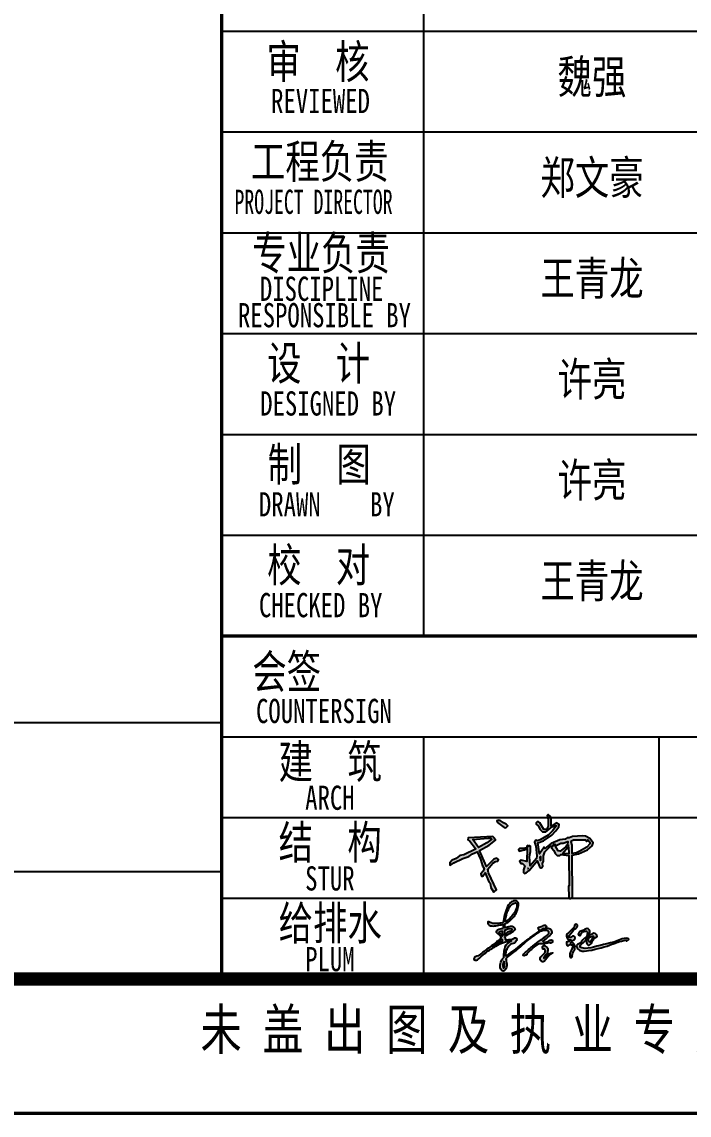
# Model space of a CAD drawing. Extents: x 1738711 to 2346805, y 1189731 to 2516152.
# Drawn here: x 2019490 to 2021971, y 1283464 to 1287529 of the extents above; entities that cross this region are included whole.
import ezdxf
from ezdxf.enums import TextEntityAlignment as Align

# ---------------------------------------------------------------- set-up
doc = ezdxf.new("R2010")
doc.units = 0
doc.header["$LTSCALE"] = 1000
doc.header["$MEASUREMENT"] = 0
for name, color, linetype in [('DOTE', 1, 'Continuous'), ('TK', 4, 'Continuous'), ('看线', 8, 'Continuous'), ('签名', 2, 'Continuous')]:
    doc.layers.add(name, color=color, linetype=linetype)
doc.styles.add('宋体', font='SIMSUN.TTF', dxfattribs={"width": 0.75})

# ---------------------------------------------------------------- blocks, each defined once
blk = doc.blocks.new('hjashrtahreahe')
at = {"layer": 'TK', "color": 7}
for p, q in [((78100, 9550), (78100, 3550)), ((76600, 8050), (83100, 8050)), ((76600, 7300), (83100, 7300)), ((76600, 6550), (83100, 6550)), ((76600, 5800), (83100, 5800)), ((76600, 5050), (83100, 5050)), ((76600, 4300), (83100, 4300)), ((76600, 2800), (83100, 2800)), ((78100.3, 2800), (78100.3, 1000)), ((79850, 2800), (79850, 1000)), ((76600, 2200), (83100, 2200)), ((76600, 1600), (83100, 1600)), ((76600, 1000), (83100, 1000))]:
    blk.add_line(p, q, dxfattribs=at)
at = {"layer": 'TK', "color": 7, "const_width": 25}
for points in [[(0, 59400), (84100, 59400), (84100, 0), (0, 0)], [(76600, 3550), (83100, 3550), (83100, 1000), (76600, 1000)]]:
    blk.add_lwpolyline(points, close=True, dxfattribs=at)
at = {"layer": 'TK', "color": 3, "const_width": 100}
blk.add_lwpolyline([(2500, 1000), (2500, 58400), (83100, 58400), (83100, 1000)], close=True, dxfattribs=at)
at = {"layer": 'TK', "color": 7, "const_width": 25}
for points in [[(76600, 58400), (76600, 1000)], [(76600, 3550), (76600, 9550), (83100, 9550), (83100, 3550)], [(83100, 3550), (76600, 3550)], [(76600, 1000), (83100, 1000)]]:
    blk.add_lwpolyline(points, dxfattribs=at)
at = {"style": '宋体', "width": 0.75}
blk.add_text('未 盖 出 图 及 执 业 专 用 章 本 图 无 效', height=300, dxfattribs=at).set_placement((76442, 475.4))
at = {"layer": 'TK', "color": 7, "style": '宋体'}
for s, height, width, p in [('审  核', 250, 0.75, (76932.4, 7697.7)), ('REVIEWED', 180, 0.75, (76967.1, 7440.7)), ('工程负责', 250, 0.75, (76817.7, 6955.6)), ('PROJECT DIRECTOR', 180, 0.6, (76694.8, 6690.7)), ('专业负责', 250, 0.75, (76826.7, 6274.8)), ('DISCIPLINE', 180, 0.75, (76883.8, 6043.6)), ('RESPONSIBLE BY', 180, 0.75, (76721.1, 5847.3)), ('设  计', 250, 0.75, (76936.9, 5455.3)), (' DESIGNED BY', 180, 0.75, (76794.3, 5190.7)), ('制  图', 250, 0.75, (76941.5, 4703.3)), ('DRAWN    BY', 180, 0.75, (76876.5, 4440.7)), ('校  对', 250, 0.75, (76937.5, 3954.5)), ('CHECKED BY', 180, 0.75, (76876.7, 3690.7)), ('会签', 250, 0.75, (76827.4, 3161.2)), ('COUNTERSIGN', 180, 0.75, (76855.1, 2903.6)), ('建  筑', 250, 0.75, (77023, 2491.3)), ('ARCH', 180, 0.75, (77220.5, 2258.2)), ('结  构', 250, 0.75, (77023, 1891.3)), ('STUR', 180, 0.75, (77220.5, 1658.2)), ('给排水', 250, 0.75, (77023, 1291.3)), ('PLUM', 180, 0.75, (77220.5, 1058.2))]:
    blk.add_text(s, height=height, dxfattribs=dict(at, width=width)).set_placement(p)
at = {"layer": 'TK', "style": '宋体', "width": 0.75}
for tag, height, p in [('项目负责人', 350, (6002.9, 57088.7)), ('专业负责人', 350, (6002.9, 56223.7)), ('设计人', 350, (6002.9, 55419.4)), ('版号1', 250, (77303.9, 22193.4)), ('时间1', 250, (82405.3, 22193.4)), ('版号2', 250, (77303.9, 21593.4)), ('时间2', 250, (82405.3, 21593.4)), ('版号3', 250, (77303.9, 20993.4)), ('时间3', 250, (82405.3, 20993.4)), ('建筑会签', 0.0001, (78977.9, 2403.2)), ('电气会签', 0.0001, (82127.9, 2403.2)), ('结构会签', 0.0001, (78977.9, 1803.2)), ('暖通会签', 0.0001, (82127.9, 1803.2)), ('给排水会签', 0.0001, (78977.9, 1249.5)), ('智能化会签', 0.0001, (82127.9, 1249.5))]:
    blk.add_attdef(tag, text='', height=height, dxfattribs=at).set_placement(p, align=Align.CENTER)
for tag, p in [('合作设计单位', (80815.9, 48985.9)), ('版号说明1', (79853.9, 22318.2)), ('版号说明2', (79853.9, 21718.2)), ('版号说明3', (79853.9, 21118.2)), ('浙江绿储科技有限公司', (80545.2, 16035.9)), ('百兆瓦级集中式熔盐储能关键', (80545.2, 14953.2)), ('设备研发及制造基地项目', (80545.2, 14603.3)), ('1#研发楼', (80545.2, 13635.9)), ('图名', (80545.2, 12435.9)), ('工程编号', (78977.9, 11460.9)), ('子项编号', (82127.9, 11460.9)), ('建筑', (78977.9, 10710.9)), ('图号', (82127.9, 10710.9)), ('施工图', (78977.9, 9960.9)), ('2023.03', (82127.9, 9960.9)), ('审定', (79352.9, 8460.9)), ('审核', (79352.9, 7710.9)), ('工程负责', (79352.9, 6960.9)), ('专业负责', (79352.9, 6210.9)), ('设计', (79352.9, 5460.9)), ('制图', (79352.9, 4710.9)), ('校对', (79352.9, 3960.9))]:
    blk.add_attdef(tag, text='', height=250, dxfattribs=at).set_placement(p, align=Align.MIDDLE_CENTER)
blk = doc.blocks.new('A$C2DC0304B')
h = blk.add_hatch(color=256)
h.dxf.hatch_style = 1
h.paths.add_polyline_path([(810, 1056), (834, 1050), (864, 1080), (840, 1104), (798, 1122), (750, 1158), (732, 1158), (726, 1164), (702, 1152), (708, 1128)])
h.paths.add_polyline_path([(588, 792), (678, 864), (678, 876), (660, 888), (666, 894), (648, 912), (642, 918), (276, 900), (270, 870), (300, 852), (384, 744), (384, 732), (210, 648), (150, 636), (96, 594), (36, 570), (0, 528), (0, 498), (12, 492), (60, 528), (192, 594), (282, 624), (336, 660), (408, 690), (456, 582), (486, 486), (510, 444), (498, 402), (462, 366), (474, 330), (492, 330), (528, 378), (582, 246), (600, 228), (612, 162), (648, 96), (660, 96), (696, 126), (576, 378), (564, 432), (642, 522), (678, 546), (714, 552), (726, 576), (702, 600), (654, 582), (546, 474), (444, 714)])
h.paths.add_polyline_path([(426, 756), (342, 876), (564, 894), (588, 894), (612, 894), (624, 882), (552, 828)], flags=16)
h.paths.add_polyline_path([(1440, 1026), (1398, 1026), (1338, 1122), (1320, 1140), (1302, 1140), (1284, 1122), (1284, 1104), (1314, 1080), (1344, 1026), (1380, 990), (1428, 990), (1524, 1062), (1560, 1074), (1566, 1086), (1584, 1086), (1584, 1074), (1530, 1002), (1464, 942), (1344, 870), (1302, 858), (1278, 864), (1260, 834), (1278, 774), (1296, 630), (1290, 594), (1194, 486), (1188, 624), (1200, 696), (1200, 774), (1188, 786), (1176, 774), (1158, 786), (1146, 774), (1158, 756), (1104, 744), (1038, 744), (1020, 726), (1032, 702), (1110, 720), (1152, 744), (1146, 546), (1062, 570), (1038, 552), (1056, 516), (1080, 516), (1116, 486), (1098, 426), (1098, 384), (1110, 372), (1134, 378), (1182, 414), (1302, 558), (1332, 474), (1350, 456), (1362, 456), (1386, 480), (1380, 516), (1392, 552), (1392, 630), (1416, 690), (1500, 774), (1524, 774), (1548, 804), (1560, 804), (1566, 792), (1590, 792), (1650, 822), (1686, 822), (1758, 846), (1752, 798), (1764, 786), (1740, 792), (1728, 768), (1644, 702), (1614, 708), (1572, 774), (1560, 786), (1536, 786), (1512, 750), (1548, 714), (1566, 666), (1596, 636), (1638, 636), (1650, 654), (1770, 636), (1776, 186), (1764, 180), (1770, 18), (1782, 0), (1800, 0), (1824, 24), (1818, 642), (1914, 660), (2046, 720), (2118, 780), (2130, 828), (2082, 888), (2016, 924), (1974, 930), (1824, 918), (1776, 900), (1746, 900), (1716, 882), (1638, 870), (1506, 816), (1416, 744), (1404, 762), (1332, 660), (1308, 828), (1392, 858), (1518, 942), (1578, 1002), (1620, 1062), (1626, 1098), (1584, 1122), (1506, 1074), (1506, 1200), (1500, 1218), (1470, 1242), (1464, 1248), (1446, 1230), (1464, 1176), (1464, 1074)])
h.paths.add_polyline_path([(1812, 858), (1842, 870), (1962, 870), (2016, 870), (2028, 852), (2040, 852), (2052, 870), (2082, 834), (2082, 810), (2040, 762), (1926, 696), (1884, 678), (1818, 666), (1818, 792), (1806, 840)], flags=16)
h.paths.add_polyline_path([(1758, 762), (1764, 768), (1770, 660), (1674, 666)], flags=16)
h.paths.add_polyline_path([(1350, 624), (1350, 564), (1344, 624)], flags=16)
for points in [[(732, 1158), (726, 1164), (702, 1152), (708, 1128), (810, 1056), (834, 1050), (864, 1080), (840, 1104), (798, 1122), (750, 1158), (732, 1158)], [(1470, 1242), (1464, 1248), (1446, 1230), (1464, 1176), (1464, 1074), (1440, 1026), (1398, 1026), (1338, 1122), (1320, 1140), (1302, 1140), (1284, 1122), (1284, 1104), (1314, 1080), (1344, 1026), (1380, 990), (1428, 990), (1524, 1062), (1560, 1074), (1566, 1086), (1584, 1086), (1584, 1074), (1530, 1002), (1464, 942), (1344, 870), (1302, 858), (1278, 864), (1260, 834), (1278, 774), (1296, 630), (1290, 594), (1194, 486), (1188, 624), (1200, 696), (1200, 774), (1188, 786), (1176, 774), (1158, 786), (1146, 774), (1158, 756), (1104, 744), (1038, 744), (1020, 726), (1032, 702), (1110, 720), (1152, 744), (1146, 546), (1062, 570), (1038, 552), (1056, 516), (1080, 516), (1116, 486), (1098, 426), (1098, 384), (1110, 372), (1134, 378), (1182, 414), (1302, 558), (1332, 474), (1350, 456), (1362, 456), (1386, 480), (1380, 516), (1392, 552), (1392, 630), (1416, 690), (1500, 774), (1524, 774), (1548, 804), (1560, 804), (1566, 792), (1590, 792), (1650, 822), (1686, 822), (1758, 846), (1752, 798), (1764, 786), (1740, 792), (1728, 768), (1644, 702), (1614, 708), (1572, 774), (1560, 786), (1536, 786), (1512, 750), (1548, 714), (1566, 666), (1596, 636), (1638, 636), (1650, 654), (1770, 636), (1776, 186), (1764, 180), (1770, 18), (1782, 0), (1800, 0), (1824, 24), (1818, 642), (1914, 660), (2046, 720), (2118, 780), (2130, 828), (2082, 888), (2016, 924), (1974, 930), (1824, 918), (1776, 900), (1746, 900), (1716, 882), (1638, 870), (1506, 816), (1416, 744), (1404, 762), (1332, 660), (1308, 828), (1392, 858), (1518, 942), (1578, 1002), (1620, 1062), (1626, 1098), (1584, 1122), (1506, 1074), (1506, 1200), (1500, 1218), (1470, 1242)], [(648, 912), (642, 918), (276, 900), (270, 870), (300, 852), (384, 744), (384, 732), (210, 648), (150, 636), (96, 594), (36, 570), (0, 528), (0, 498), (12, 492), (60, 528), (192, 594), (282, 624), (336, 660), (408, 690), (456, 582), (486, 486), (510, 444), (498, 402), (462, 366), (474, 330), (492, 330), (528, 378), (582, 246), (600, 228), (612, 162), (648, 96), (660, 96), (696, 126), (576, 378), (564, 432), (642, 522), (678, 546), (714, 552), (726, 576), (702, 600), (654, 582), (546, 474), (444, 714), (588, 792), (678, 864), (678, 876), (660, 888), (666, 894), (648, 912)], [(564, 894), (588, 894), (612, 894), (624, 882), (552, 828), (426, 756), (342, 876), (564, 894)], [(1842, 870), (1962, 870), (2016, 870), (2028, 852), (2040, 852), (2052, 870), (2082, 834), (2082, 810), (2040, 762), (1926, 696), (1884, 678), (1818, 666), (1818, 792), (1806, 840), (1812, 858), (1842, 870)], [(1758, 762), (1764, 768), (1770, 660), (1674, 666), (1758, 762)], [(1344, 624), (1350, 624), (1350, 564), (1344, 624)], [(1158, 444), (1164, 444), (1158, 444)]]:
    blk.add_lwpolyline(points)
blk = doc.blocks.new('A$C84f4ebc7')
h = blk.add_hatch(color=256)
edge = h.paths.add_edge_path()
edge.add_spline(control_points=[(-589, 266), (-565, 275), (-494, 320), (-408, 410), (-382, 516), (-368, 588), (-407, 626), (-463, 622), (-528, 575), (-572, 473), (-601, 375), (-607, 310), (-608, 290)], knot_values=[786.919005, 786.919005, 786.919005, 786.919005, 979.157946, 1406.415177, 1672.273327, 1803.278062, 1920.457234, 2019.44799, 2196.472364, 2495.181395, 2826.405397, 2971.464442, 2971.464442, 2971.464442, 2971.464442], degree=3, periodic=0)
edge.add_spline(control_points=[(-608, 290), (-631, 284), (-696, 276), (-780, 270), (-829, 299), (-843, 307)], knot_values=[0, 0, 0, 0, 177.250449, 483.950603, 600.600614, 600.600614, 600.600614, 600.600614], degree=3, periodic=0)
edge.add_spline(control_points=[(-843, 307), (-848, 297), (-860, 274), (-817, 231), (-744, 230), (-676, 247), (-629, 253), (-613, 257), (-610, 258)], knot_values=[0, 0, 0, 0, 82.072618, 175.53137, 378.046403, 608.801019, 706.246591, 729.315023, 729.315023, 729.315023, 729.315023], degree=3, periodic=0)
edge.add_spline(control_points=[(-610, 258), (-612, 237), (-613, 217), (-615, 199)], knot_values=[3050.112921, 3050.112921, 3050.112921, 3050.112921, 3203.339792, 3203.339792, 3203.339792, 3203.339792], degree=3, periodic=0)
edge.add_spline(control_points=[(-615, 199), (-623, 197), (-657, 188), (-708, 181), (-720, 126), (-671, 99), (-653, 71), (-641, 46)], knot_values=[3405.201699, 3405.201699, 3405.201699, 3405.201699, 3465.48041, 3664.726139, 3725.216396, 3830.763263, 4017.843635, 4017.843635, 4017.843635, 4017.843635], degree=3, periodic=0)
edge.add_spline(control_points=[(-641, 46), (-646, 41), (-673, 21), (-721, -20), (-797, -80), (-909, -155), (-984, -230), (-1056, -247), (-1061, -260), (-1073, -278), (-1049, -301), (-1011, -294), (-959, -247), (-872, -164), (-723, -82), (-648, -23), (-456, 9), (-526, -19), (-588, -67), (-605, -170), (-609, -236), (-607, -261)], knot_values=[4782.332012, 4782.332012, 4782.332012, 4782.332012, 4837.861849, 5033.500104, 5255.823022, 5570.231674, 6030.925097, 6062.472941, 6072.160433, 6133.802136, 6201.24084, 6258.870727, 6408.57733, 6711.10001, 7188.085895, 7543.637499, 7807.965831, 7830.501729, 8061.087581, 8378.742763, 8561.548842, 8561.548842, 8561.548842, 8561.548842], degree=3, periodic=0)
edge.add_spline(control_points=[(-607, -261), (-617, -270), (-644, -301), (-664, -370), (-659, -444), (-596, -481), (-546, -396), (-560, -330), (-569, -287), (-571, -275)], knot_values=[7640.15419, 7640.15419, 7640.15419, 7640.15419, 7745.15052, 7956.02314, 8163.074308, 8238.892088, 8434.130031, 8674.094139, 8767.313892, 8767.313892, 8767.313892, 8767.313892], degree=3, periodic=0)
edge.add_spline(control_points=[(-571, -275), (-565, -269), (-560, -264), (-554, -258)], knot_values=[9377.832769, 9377.832769, 9377.832769, 9377.832769, 9432.672389, 9432.672389, 9432.672389, 9432.672389], degree=3, periodic=0)
edge.add_spline(control_points=[(-554, -258), (-550, -254), (-545, -249), (-541, -245), (-540, -245)], knot_values=[9432.672389, 9432.672389, 9432.672389, 9432.672389, 9475.49576, 9478.191793, 9478.191793, 9478.191793, 9478.191793], degree=3, periodic=0)
edge.add_spline(control_points=[(-540, -245), (-534, -239), (-527, -233), (-520, -228)], knot_values=[9478.191793, 9478.191793, 9478.191793, 9478.191793, 9541.338307, 9541.338307, 9541.338307, 9541.338307], degree=3, periodic=0)
edge.add_spline(control_points=[(-520, -228), (-513, -223), (-507, -217), (-500, -212)], knot_values=[9541.338307, 9541.338307, 9541.338307, 9541.338307, 9602.988966, 9602.988966, 9602.988966, 9602.988966], degree=3, periodic=0)
edge.add_spline(control_points=[(-500, -212), (-484, -201), (-469, -190), (-454, -180)], knot_values=[9602.988966, 9602.988966, 9602.988966, 9602.988966, 9746.452451, 9746.452451, 9746.452451, 9746.452451], degree=3, periodic=0)
edge.add_spline(control_points=[(-454, -180), (-451, -178), (-442, -171), (-433, -164), (-426, -159)], knot_values=[9746.452451, 9746.452451, 9746.452451, 9746.452451, 9772.895913, 9841.922921, 9841.922921, 9841.922921, 9841.922921], degree=3, periodic=0)
edge.add_spline(control_points=[(-426, -159), (-411, -147), (-396, -134), (-381, -121)], knot_values=[9841.922921, 9841.922921, 9841.922921, 9841.922921, 10014.253525, 10014.253525, 10014.253525, 10014.253525], degree=3, periodic=0)
edge.add_spline(control_points=[(-381, -121), (-337, -82), (-262, -8), (-86, 119), (-38, 154)], knot_values=[10014.253525, 10014.253525, 10014.253525, 10014.253525, 10531.682016, 10899.981861, 10899.981861, 10899.981861, 10899.981861], degree=3, periodic=0)
edge.add_spline(control_points=[(-38, 155), (-41, 155), (-43, 156), (-46, 157)], knot_values=[371.472823, 371.472823, 371.472823, 371.472823, 394.85896, 394.85896, 394.85896, 394.85896], degree=3, periodic=0)
edge.add_spline(control_points=[(-46, 157), (-112, 112), (-203, 50), (-287, -18), (-309, -36)], knot_values=[9692.060479, 9692.060479, 9692.060479, 9692.060479, 10293.31654, 10511.753175, 10511.753175, 10511.753175, 10511.753175], degree=3, periodic=0)
edge.add_spline(control_points=[(-309, -36), (-381, -94), (-464, -165), (-561, -226), (-576, -236)], knot_values=[8865.512832, 8865.512832, 8865.512832, 8865.512832, 9564.391645, 9692.060479, 9692.060479, 9692.060479, 9692.060479], degree=3, periodic=0)
edge.add_spline(control_points=[(-576, -236), (-576, -232), (-578, -205), (-575, -153), (-535, -95), (-495, -36), (-435, -43), (-417, -8), (-396, 19), (-413, 52), (-438, 51), (-473, 20), (-527, 25), (-573, 16), (-584, 14)], knot_values=[6201.44798, 6201.44798, 6201.44798, 6201.44798, 6235.802037, 6402.916564, 6575.02757, 6768.50874, 6879.321478, 6956.583538, 7044.229196, 7124.257568, 7166.242461, 7215.733552, 7462.139541, 7543.670245, 7543.670245, 7543.670245, 7543.670245], degree=3, periodic=0)
edge.add_spline(control_points=[(-584, 14), (-579, 22), (-576, 37), (-590, 52), (-594, 61), (-594, 66)], knot_values=[3049.494081, 3049.494081, 3049.494081, 3049.494081, 3112.542078, 3153.934767, 3191.069993, 3191.069993, 3191.069993, 3191.069993], degree=3, periodic=0)
edge.add_spline(control_points=[(-594, 66), (-587, 71), (-549, 96), (-484, 127), (-415, 183), (-465, 244), (-534, 225), (-578, 210), (-593, 205)], knot_values=[4075.415199, 4075.415199, 4075.415199, 4075.415199, 4166.21317, 4488.863601, 4612.783833, 4712.828537, 4951.818616, 5075.72798, 5075.72798, 5075.72798, 5075.72798], degree=3, periodic=0)
edge.add_spline(control_points=[(-593, 205), (-593, 218), (-592, 237), (-590, 258), (-589, 266)], knot_values=[2552.107664, 2552.107664, 2552.107664, 2552.107664, 2644.474973, 2704.716365, 2704.716365, 2704.716365, 2704.716365], degree=3, periodic=0)
edge = h.paths.add_edge_path(flags=16)
edge.add_spline(control_points=[(-584, 299), (-530, 322), (-462, 403), (-400, 502), (-400, 559), (-410, 593), (-450, 585), (-504, 555), (-551, 456), (-571, 366), (-582, 311), (-584, 299)], knot_values=[665.869229, 665.869229, 665.869229, 665.869229, 1124.064415, 1400.98361, 1512.883051, 1559.603373, 1629.308716, 1756.233307, 2046.259337, 2380.993011, 2467.429239, 2467.429239, 2467.429239, 2467.429239], degree=3, periodic=0)
edge = h.paths.add_edge_path(flags=16)
edge.add_spline(control_points=[(-594, 164), (-583, 169), (-549, 187), (-511, 198), (-475, 188), (-479, 154), (-546, 146), (-577, 107), (-596, 86)], knot_values=[3933.14022, 3933.14022, 3933.14022, 3933.14022, 4024.493609, 4206.125108, 4236.17444, 4260.581011, 4418.818915, 4635.080227, 4635.080227, 4635.080227, 4635.080227], degree=3, periodic=0)
edge.add_spline(control_points=[(-596, 86), (-596, 91), (-594, 118), (-594, 143), (-594, 164)], knot_values=[2810.35625, 2810.35625, 2810.35625, 2810.35625, 2845.519928, 2999.064637, 2999.064637, 2999.064637, 2999.064637], degree=3, periodic=0)
edge = h.paths.add_edge_path(flags=16)
edge.add_spline(control_points=[(-622, 152), (-624, 134), (-624, 110), (-620, 76), (-648, 87), (-647, 114), (-686, 131), (-658, 148), (-639, 148), (-626, 151), (-622, 152)], knot_values=[3333.704072, 3333.704072, 3333.704072, 3333.704072, 3481.987061, 3506.095702, 3525.06492, 3654.274962, 3702.758932, 3751.398791, 3822.335443, 3857.718427, 3857.718427, 3857.718427, 3857.718427], degree=3, periodic=0)
edge = h.paths.add_edge_path(flags=16)
edge.add_spline(control_points=[(-635, 34), (-635, 34), (-630, 23), (-624, 10), (-618, 3)], knot_values=[3301.277393, 3301.277393, 3301.277393, 3301.277393, 3304.708467, 3376.261876, 3376.261876, 3376.261876, 3376.261876], degree=3, periodic=0)
edge.add_spline(control_points=[(-618, 3), (-645, -7), (-695, -32), (-735, -59), (-789, -90), (-707, -29), (-665, 9), (-635, 34)], knot_values=[5233.023492, 5233.023492, 5233.023492, 5233.023492, 5445.135241, 5648.481403, 5696.023648, 5766.748823, 6115.52714, 6115.52714, 6115.52714, 6115.52714], degree=3, periodic=0)
edge = h.paths.add_edge_path(flags=16)
edge.add_spline(control_points=[(-599, -314), (-597, -327), (-591, -358), (-587, -391), (-610, -429), (-620, -384), (-618, -352), (-605, -325), (-599, -314)], knot_values=[8696.847936, 8696.847936, 8696.847936, 8696.847936, 8789.374823, 8935.479197, 8974.983536, 9021.614012, 9167.099774, 9259.741074, 9259.741074, 9259.741074, 9259.741074], degree=3, periodic=0)
h = blk.add_hatch(color=256)
edge = h.paths.add_edge_path()
edge.add_spline(control_points=[(-38, 154), (-23, 151), (19, 164), (62, 166), (95, 147), (98, 113), (42, 70), (-39, 8), (-163, -77), (-242, -155), (-297, -200), (-303, -215), (-298, -247), (-222, -196), (-247, -204), (-199, -144), (-164, -129), (-93, -54), (-33, -41), (30, -48), (57, -34), (132, -26), (109, -36), (144, -31), (156, -15), (149, 21), (111, 14), (75, -9), (11, -32), (-3, 4), (25, 10), (58, 35), (94, 76), (143, 114), (141, 174), (85, 206), (55, 191), (30, 194), (51, 201), (63, 214), (51, 246), (29, 247), (20, 245), (16, 244)], knot_values=[395.78511, 395.78511, 395.78511, 395.78511, 519.249109, 668.224463, 734.785619, 773.355539, 900.19215, 1205.914102, 1574.65073, 2010.311075, 2045.622928, 2105.123393, 2117.654699, 2272.049278, 2274.668125, 2296.903685, 2584.312931, 2893.010321, 2908.125416, 3049.697602, 3312.113815, 3346.770575, 3367.587749, 3414.155304, 3472.670885, 3538.444144, 3621.235107, 3691.828265, 3909.701093, 3912.326222, 3975.263477, 4041.552122, 4265.921582, 4363.763646, 4493.521258, 4640.228503, 4756.847536, 4764.605418, 4787.623148, 4844.84748, 4924.607641, 4969.12403, 4997.59444, 4997.59444, 4997.59444, 4997.59444], degree=3, periodic=0)
edge.add_spline(control_points=[(16, 244), (12, 242), (-11, 231), (-36, 219), (-73, 210), (-65, 181), (-55, 163), (-46, 157)], knot_values=[0, 0, 0, 0, 34.660059, 190.152332, 227.211896, 279.3826, 371.472823, 371.472823, 371.472823, 371.472823], degree=3, periodic=0)
edge.add_spline(control_points=[(-46, 157), (-44, 158), (-43, 160), (-41, 161)], knot_values=[10511.753175, 10511.753175, 10511.753175, 10511.753175, 10525.72305, 10525.72305, 10525.72305, 10525.72305], degree=3, periodic=0)
edge.add_spline(control_points=[(-41, 161), (-22, 172), (41, 212), (6, 186), (-38, 154)], knot_values=[10899.981861, 10899.981861, 10899.981861, 10899.981861, 11040.83829, 11367.769082, 11367.769082, 11367.769082, 11367.769082], degree=3, periodic=0)
edge = h.paths.add_edge_path()
edge.add_spline(control_points=[(585, 78), (570, 85), (536, 100), (579, 159), (634, 161), (685, 210), (744, 158), (716, 114), (719, 61), (699, 15), (734, -35), (759, 29), (801, 85), (683, 44), (650, -12), (581, -62), (578, -100), (665, -128), (862, -68), (1107, -28), (1283, 56), (1349, 25), (1284, -13), (1309, 20), (1160, -12), (1052, -67), (796, -138), (596, -167), (534, -118), (514, -57), (583, -45), (611, 21), (686, 65), (742, 97), (794, 126), (827, 106), (854, 62), (779, 49), (777, -17), (707, -85), (656, 8), (686, 67), (697, 159), (626, 152), (584, 118), (585, 86), (585, 78)], knot_values=[0, 0, 0, 0, 107.227678, 227.914602, 388.78747, 533.145486, 679.32387, 783.467538, 881.396027, 1078.580173, 1109.310231, 1293.040348, 1385.374358, 1500.877958, 1889.637108, 2041.382302, 2074.407589, 2149.248581, 2602.47016, 3685.388403, 3984.174435, 4015.749449, 4133.202122, 4148.413338, 4259.426501, 4738.52988, 5677.542519, 5996.999063, 6156.953807, 6266.991411, 6360.33986, 6577.255796, 6768.432628, 6994.698179, 7081.926294, 7176.224371, 7265.805056, 7371.430776, 7576.402503, 7752.544283, 7870.638687, 8195.958783, 8302.47925, 8423.649642, 8599.381856, 8657.799881, 8657.799881, 8657.799881, 8657.799881], degree=3, periodic=0)
edge = h.paths.add_edge_path()
edge.add_spline(control_points=[(487, 247), (496, 253), (511, 265), (542, 248), (538, 210), (473, 174), (439, 114), (396, 73), (400, 51), (416, 54), (438, 50), (452, 77), (478, 77), (499, 65), (507, 30), (476, 15), (459, 0), (414, -42), (446, -22), (478, -31), (501, -75), (500, -136), (471, -162), (446, -252), (458, -226), (458, -255), (420, -266), (412, -174), (449, -140), (473, -61), (438, -58), (412, -52), (378, -92), (366, -45), (367, -11), (403, -13), (455, 29), (391, 11), (372, 52), (362, 99), (417, 139), (443, 180), (507, 229), (490, 245), (487, 247)], knot_values=[0, 0, 0, 0, 72.31261, 138.207067, 207.453865, 312.927023, 658.000211, 719.172439, 756.990043, 771.692285, 832.925797, 913.57395, 953.535225, 1010.067139, 1094.905054, 1150.326991, 1233.926128, 1334.886121, 1369.421703, 1441.598464, 1569.71004, 1708.939702, 1841.248958, 1983.301744, 1987.99299, 2025.746488, 2083.395698, 2230.682102, 2480.007032, 2599.72594, 2638.451448, 2714.063051, 2800.531432, 2903.552068, 2952.202467, 3027.919199, 3141.705393, 3223.617921, 3334.244362, 3437.360731, 3556.231054, 3770.645102, 3917.898219, 3938.661311, 3938.661311, 3938.661311, 3938.661311], degree=3, periodic=0)
h = blk.add_hatch(color=256)
edge = h.paths.add_edge_path()
edge.add_spline(control_points=[(585, 78), (570, 85), (536, 100), (579, 159), (634, 161), (685, 210), (744, 158), (716, 114), (719, 61), (699, 15), (734, -35), (759, 29), (801, 85), (683, 44), (650, -12), (581, -62), (578, -100), (665, -128), (862, -68), (1107, -28), (1283, 56), (1349, 25), (1284, -13), (1309, 20), (1160, -12), (1052, -67), (796, -138), (596, -167), (534, -118), (514, -57), (583, -45), (611, 21), (686, 65), (742, 97), (794, 126), (827, 106), (854, 62), (779, 49), (777, -17), (707, -85), (656, 8), (686, 67), (697, 159), (626, 152), (584, 118), (585, 86), (585, 78)], knot_values=[0, 0, 0, 0, 107.227678, 227.914602, 388.78747, 533.145486, 679.32387, 783.467538, 881.396027, 1078.580173, 1109.310231, 1293.040348, 1385.374358, 1500.877958, 1889.637108, 2041.382302, 2074.407589, 2149.248581, 2602.47016, 3685.388403, 3984.174435, 4015.749449, 4133.202122, 4148.413338, 4259.426501, 4738.52988, 5677.542519, 5996.999063, 6156.953807, 6266.991411, 6360.33986, 6577.255796, 6768.432628, 6994.698179, 7081.926294, 7176.224371, 7265.805056, 7371.430776, 7576.402503, 7752.544283, 7870.638687, 8195.958783, 8302.47925, 8423.649642, 8599.381856, 8657.799881, 8657.799881, 8657.799881, 8657.799881], degree=3, periodic=0)
blk.add_hatch(color=256).paths.add_polyline_path([(707, 88), (722, 79), (710, 42), (675, 16), (671, 19), (674, 56), (684, 66), (697, 82)])
h = blk.add_hatch(color=256)
edge = h.paths.add_edge_path()
edge.add_spline(control_points=[(9, -75), (4, -79), (-10, -89), (-4, -107), (6, -133), (13, -119), (29, -122), (46, -145), (34, -186), (-5, -218), (-40, -252), (-41, -295), (-23, -317), (5, -327), (39, -302), (78, -244), (102, -212), (157, -184), (144, -185), (138, -188), (129, -185), (115, -188), (84, -203), (54, -238), (35, -259), (16, -267), (22, -247), (36, -229), (66, -196), (78, -158), (82, -114), (55, -90), (31, -66), (15, -73), (9, -75)], knot_values=[0, 0, 0, 0, 43.618138, 115.519881, 153.707258, 169.652144, 205.431938, 252.39621, 368.514153, 472.488054, 639.049066, 706.552853, 771.699877, 842.138734, 905.073023, 1068.852277, 1335.345506, 1353.115152, 1367.114259, 1403.727731, 1410.506281, 1438.504244, 1506.38891, 1669.128124, 1752.717337, 1765.140312, 1774.486072, 1868.093082, 1969.524461, 2087.250229, 2174.667659, 2269.989407, 2349.519797, 2393.586882, 2393.586882, 2393.586882, 2393.586882], degree=3, periodic=0)
blk.add_lwpolyline([(707, 88), (722, 79), (710, 42), (675, 16), (671, 19), (674, 56), (684, 66), (697, 82)], close=True)
for points, knots in [([(-589, 266), (-565, 275), (-494, 320), (-408, 410), (-382, 516), (-368, 588), (-407, 626), (-463, 622), (-528, 575), (-572, 473), (-601, 375), (-607, 310), (-608, 290)], [786.919005, 786.919005, 786.919005, 786.919005, 979.157946, 1406.415177, 1672.273327, 1803.278062, 1920.457234, 2019.44799, 2196.472364, 2495.181395, 2826.405397, 2971.464442, 2971.464442, 2971.464442, 2971.464442]), ([(-584, 299), (-530, 322), (-462, 403), (-400, 502), (-400, 559), (-410, 593), (-450, 585), (-504, 555), (-551, 456), (-571, 366), (-582, 311), (-584, 299)], [665.869229, 665.869229, 665.869229, 665.869229, 1124.064415, 1400.98361, 1512.883051, 1559.603373, 1629.308716, 1756.233307, 2046.259337, 2380.993011, 2467.429239, 2467.429239, 2467.429239, 2467.429239]), ([(-843, 307), (-848, 297), (-860, 274), (-817, 231), (-744, 230), (-676, 247), (-629, 253), (-613, 257), (-610, 258)], [0, 0, 0, 0, 82.072618, 175.53137, 378.046403, 608.801019, 706.246591, 729.315023, 729.315023, 729.315023, 729.315023]), ([(-843, 307), (-829, 299), (-780, 270), (-696, 276), (-631, 284), (-608, 290)], [0, 0, 0, 0, 116.650012, 423.350166, 600.600614, 600.600614, 600.600614, 600.600614]), ([(-641, 46), (-653, 71), (-671, 99), (-720, 126), (-708, 181), (-657, 188), (-623, 197), (-615, 199)], [3405.201699, 3405.201699, 3405.201699, 3405.201699, 3592.282072, 3697.828938, 3758.319195, 3957.564925, 4017.843635, 4017.843635, 4017.843635, 4017.843635]), ([(-594, 164), (-583, 169), (-549, 187), (-511, 198), (-475, 188), (-479, 154), (-546, 146), (-577, 107), (-596, 86)], [3933.14022, 3933.14022, 3933.14022, 3933.14022, 4024.493609, 4206.125108, 4236.17444, 4260.581011, 4418.818915, 4635.080227, 4635.080227, 4635.080227, 4635.080227]), ([(-593, 205), (-578, 210), (-534, 225), (-465, 244), (-415, 183), (-484, 127), (-549, 96), (-587, 71), (-594, 66)], [4075.415199, 4075.415199, 4075.415199, 4075.415199, 4199.324563, 4438.314642, 4538.359347, 4662.279579, 4984.930009, 5075.72798, 5075.72798, 5075.72798, 5075.72798]), ([(-589, 266), (-590, 258), (-592, 237), (-593, 218), (-593, 205)], [2552.107664, 2552.107664, 2552.107664, 2552.107664, 2612.349057, 2704.716365, 2704.716365, 2704.716365, 2704.716365]), ([(-571, -275), (-561, -265), (-521, -225), (-387, -140), (-292, -20), (90, 243), (-22, 172), (-41, 161)], [9377.832769, 9377.832769, 9377.832769, 9377.832769, 9475.49576, 9772.895913, 10531.682016, 11226.912653, 11367.769082, 11367.769082, 11367.769082, 11367.769082]), ([(16, 244), (12, 242), (-11, 231), (-36, 219), (-73, 210), (-65, 181), (-45, 144), (15, 164), (62, 166), (95, 147), (98, 113), (42, 70), (-39, 8), (-163, -77), (-242, -155), (-297, -200), (-303, -215), (-298, -247), (-222, -196), (-247, -204), (-199, -144), (-164, -129), (-93, -54), (-33, -41), (30, -48), (57, -34), (132, -26), (109, -36), (144, -31), (156, -15), (149, 21), (111, 14), (75, -9), (11, -32), (-3, 4), (25, 10), (58, 35), (94, 76), (143, 114), (141, 174), (85, 206), (55, 191), (30, 194), (51, 201), (63, 214), (51, 246), (29, 247), (20, 245), (16, 244)], [0, 0, 0, 0, 13.864024, 76.060933, 90.884758, 111.75304, 148.589129, 207.699643, 267.289785, 293.914248, 309.342216, 360.07686, 482.365641, 629.860292, 804.12443, 818.249171, 842.049357, 847.061879, 908.819711, 909.86725, 918.761474, 1033.725173, 1157.204128, 1163.250166, 1219.879041, 1324.845526, 1338.70823, 1347.035099, 1365.662122, 1389.068354, 1415.377658, 1448.494043, 1476.731306, 1563.880437, 1564.930489, 1590.105391, 1616.620849, 1706.368633, 1745.505458, 1797.408503, 1856.091401, 1902.739014, 1905.842167, 1915.049259, 1937.938992, 1969.843056, 1987.649612, 1999.037776, 1999.037776, 1999.037776, 1999.037776]), ([(487, 247), (496, 253), (511, 265), (542, 248), (538, 210), (473, 174), (439, 114), (396, 73), (400, 51), (416, 54), (438, 50), (452, 77), (478, 77), (499, 65), (507, 30), (476, 15), (459, 0), (414, -42), (446, -22), (478, -31), (501, -75), (500, -136), (471, -162), (446, -252), (458, -226), (458, -255), (420, -266), (412, -174), (449, -140), (473, -61), (438, -58), (412, -52), (378, -92), (366, -45), (367, -11), (403, -13), (455, 29), (391, 11), (372, 52), (362, 99), (417, 139), (443, 180), (507, 229), (490, 245), (487, 247)], [0, 0, 0, 0, 28.925044, 55.282827, 82.981546, 125.170809, 263.200084, 287.668975, 302.796017, 308.676914, 333.170319, 365.42958, 381.41409, 404.026856, 437.962022, 460.130796, 493.570451, 533.954448, 547.768681, 576.639386, 627.884016, 683.575881, 736.499583, 793.320698, 795.197196, 810.298595, 833.358279, 892.272841, 992.002813, 1039.890376, 1055.380579, 1085.625221, 1120.212573, 1161.420827, 1180.880987, 1211.167679, 1256.682157, 1289.447168, 1333.697745, 1374.944292, 1422.492422, 1508.258041, 1567.159288, 1575.464524, 1575.464524, 1575.464524, 1575.464524]), ([(585, 78), (570, 85), (536, 100), (579, 159), (634, 161), (685, 210), (744, 158), (716, 114), (719, 61), (699, 15), (734, -35), (759, 29), (801, 85), (683, 44), (650, -12), (581, -62), (578, -100), (665, -128), (862, -68), (1107, -28), (1283, 56), (1349, 25), (1284, -13), (1309, 20), (1160, -12), (1052, -67), (796, -138), (596, -167), (534, -118), (514, -57), (583, -45), (611, 21), (686, 65), (742, 97), (794, 126), (827, 106), (854, 62), (779, 49), (777, -17), (707, -85), (656, 8), (686, 67), (697, 159), (626, 152), (584, 118), (585, 86), (585, 78)], [0, 0, 0, 0, 42.891071, 91.165841, 155.514988, 213.258194, 271.729548, 313.387015, 352.558411, 431.432069, 443.724092, 517.216139, 554.149743, 600.351183, 755.854843, 816.552921, 829.763035, 859.699432, 1040.988064, 1474.155361, 1593.669774, 1606.29978, 1653.280849, 1659.365335, 1703.7706, 1895.411952, 2271.017008, 2398.799625, 2462.781523, 2506.796564, 2544.135944, 2630.902318, 2707.373051, 2797.879272, 2832.770518, 2870.489749, 2906.322022, 2948.57231, 3030.561001, 3101.017713, 3148.255475, 3278.383513, 3320.9917, 3369.459857, 3439.752742, 3463.119952, 3463.119952, 3463.119952, 3463.119952]), ([(-641, 46), (-646, 41), (-673, 21), (-721, -20), (-797, -80), (-909, -155), (-984, -230), (-1056, -247), (-1061, -260), (-1073, -278), (-1049, -301), (-1011, -294), (-959, -247), (-872, -164), (-723, -82), (-648, -23), (-456, 9), (-526, -19), (-588, -67), (-605, -170), (-609, -236), (-607, -261)], [4782.332012, 4782.332012, 4782.332012, 4782.332012, 4837.861849, 5033.500104, 5255.823022, 5570.231674, 6030.925097, 6062.472941, 6072.160433, 6133.802136, 6201.24084, 6258.870727, 6408.57733, 6711.10001, 7188.085895, 7543.637499, 7807.965831, 7830.501729, 8061.087581, 8378.742763, 8561.548842, 8561.548842, 8561.548842, 8561.548842]), ([(-635, 34), (-665, 9), (-707, -29), (-789, -90), (-735, -59), (-695, -32), (-645, -7), (-618, 3)], [5233.023492, 5233.023492, 5233.023492, 5233.023492, 5581.801809, 5652.526984, 5700.069229, 5903.415391, 6115.52714, 6115.52714, 6115.52714, 6115.52714]), ([(-622, 152), (-624, 134), (-624, 110), (-620, 76), (-648, 87), (-647, 114), (-686, 131), (-658, 148), (-639, 148), (-626, 151), (-622, 152)], [3333.704072, 3333.704072, 3333.704072, 3333.704072, 3481.987061, 3506.095702, 3525.06492, 3654.274962, 3702.758932, 3751.398791, 3822.335443, 3857.718427, 3857.718427, 3857.718427, 3857.718427]), ([(-618, 3), (-624, 10), (-630, 23), (-635, 34), (-635, 34)], [3301.277393, 3301.277393, 3301.277393, 3301.277393, 3372.830802, 3376.261876, 3376.261876, 3376.261876, 3376.261876]), ([(-594, 164), (-594, 143), (-594, 118), (-596, 91), (-596, 86)], [2810.35625, 2810.35625, 2810.35625, 2810.35625, 2963.900958, 2999.064637, 2999.064637, 2999.064637, 2999.064637]), ([(-594, 66), (-594, 61), (-590, 52), (-576, 37), (-579, 22), (-584, 14)], [3049.494081, 3049.494081, 3049.494081, 3049.494081, 3086.629307, 3128.021996, 3191.069993, 3191.069993, 3191.069993, 3191.069993]), ([(-584, 14), (-573, 16), (-527, 25), (-473, 20), (-438, 51), (-413, 52), (-396, 19), (-417, -8), (-435, -43), (-495, -36), (-535, -95), (-575, -153), (-578, -205), (-576, -232), (-576, -236)], [6201.44798, 6201.44798, 6201.44798, 6201.44798, 6282.978684, 6529.384673, 6578.875763, 6620.860657, 6700.889029, 6788.534687, 6865.796747, 6976.609485, 7170.090655, 7342.201661, 7509.316188, 7543.670245, 7543.670245, 7543.670245, 7543.670245]), ([(-576, -236), (-561, -226), (-438, -148), (-279, -2), (-109, 114), (-41, 161)], [8865.512832, 8865.512832, 8865.512832, 8865.512832, 8993.181666, 9910.497114, 10525.72305, 10525.72305, 10525.72305, 10525.72305]), ([(9, -75), (4, -79), (-10, -89), (-4, -107), (6, -133), (13, -119), (29, -122), (46, -145), (34, -186), (-5, -218), (-40, -252), (-41, -295), (-23, -317), (5, -327), (39, -302), (78, -244), (102, -212), (157, -184), (144, -185), (138, -188), (129, -185), (115, -188), (84, -203), (54, -238), (35, -259), (16, -267), (22, -247), (36, -229), (66, -196), (78, -158), (82, -114), (55, -90), (31, -66), (15, -73), (9, -75)], [0, 0, 0, 0, 17.447255, 46.207952, 61.482903, 67.860858, 82.172775, 100.958484, 147.405661, 188.995222, 255.619627, 282.621141, 308.679951, 336.855494, 362.029209, 427.540911, 534.138203, 541.246061, 546.845704, 561.491092, 564.202512, 575.401698, 602.555564, 667.651249, 701.086935, 706.056125, 709.794429, 747.237233, 787.809784, 834.900092, 869.867064, 907.995763, 939.807919, 957.434753, 957.434753, 957.434753, 957.434753]), ([(-571, -275), (-569, -287), (-560, -330), (-546, -396), (-596, -481), (-659, -444), (-664, -370), (-644, -301), (-617, -270), (-607, -261)], [7640.15419, 7640.15419, 7640.15419, 7640.15419, 7733.373944, 7973.338051, 8168.575994, 8244.393775, 8451.444942, 8662.317562, 8767.313892, 8767.313892, 8767.313892, 8767.313892]), ([(-599, -314), (-597, -327), (-591, -358), (-587, -391), (-610, -429), (-620, -384), (-618, -352), (-605, -325), (-599, -314)], [8696.847936, 8696.847936, 8696.847936, 8696.847936, 8789.374823, 8935.479197, 8974.983536, 9021.614012, 9167.099774, 9259.741074, 9259.741074, 9259.741074, 9259.741074])]:
    blk.add_open_spline(points, degree=3, knots=knots)
blk.add_open_spline([(-610, 258), (-612, 237), (-613, 217), (-615, 199)], degree=3)
blk = doc.blocks.new('harehraehr')
at = {"xscale": 0.7200000000000001, "yscale": 0.7200000000000001, "zscale": 0.7200000000000001}
blk.add_blockref('A$C84f4ebc7', (2016397, 1951033), dxfattribs=at)
at = {"layer": '签名', "xscale": 0.7499999190073872, "yscale": 0.7499999190073872, "zscale": 0.7499999190073872}
blk.add_blockref('A$C2DC0304B', (2015360, 1951509), dxfattribs=at)

msp = doc.modelspace()

# ---------------------------------------------------------------- linework, layer by layer
at = {"layer": 'DOTE'}
msp.add_line((2020233.1, 1284922.5), (1983183.1, 1284922.5), dxfattribs=at)
at = {"layer": '看线', "ltscale": 3}
msp.add_line((1983183.1, 1284370.1), (2020233.1, 1284370.1), dxfattribs=at)

# ---------------------------------------------------------------- block references
ref = msp.add_blockref('hjashrtahreahe', (1981933.1, 1283470.1), dxfattribs=dict(xscale=0.5, yscale=0.5, zscale=0.5))
ref.add_attrib('校对', '王青龙', dxfattribs={"layer": 'TK', "height": 125, "style": '宋体', "width": 0.75}).set_placement((2021609.5, 1285450.5), align=Align.MIDDLE_CENTER)
ref.add_attrib('制图', '许亮', dxfattribs={"layer": 'TK', "height": 125, "style": '宋体', "width": 0.75}).set_placement((2021609.5, 1285825.5), align=Align.MIDDLE_CENTER)
ref.add_attrib('设计', '许亮', dxfattribs={"layer": 'TK', "height": 125, "style": '宋体', "width": 0.75}).set_placement((2021609.5, 1286200.5), align=Align.MIDDLE_CENTER)
ref.add_attrib('专业负责', '王青龙', dxfattribs={"layer": 'TK', "height": 125, "style": '宋体', "width": 0.75}).set_placement((2021609.5, 1286575.5), align=Align.MIDDLE_CENTER)
ref.add_attrib('工程负责', '郑文豪', dxfattribs={"layer": 'TK', "height": 125, "style": '宋体', "width": 0.75}).set_placement((2021609.5, 1286950.5), align=Align.MIDDLE_CENTER)
ref.add_attrib('审核', '魏强', dxfattribs={"layer": 'TK', "height": 125, "style": '宋体', "width": 0.75}).set_placement((2021609.5, 1287325.5), align=Align.MIDDLE_CENTER)
at = {"xscale": 0.33333, "yscale": 0.33333, "zscale": 0.33333}
msp.add_blockref('harehraehr', (1349300.8, 633773.5), dxfattribs=at)

doc.saveas('drawing.dxf')
